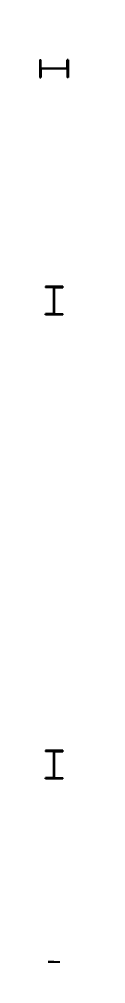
# Model space of a CAD drawing. Extents: x -150 to 68137, y 0 to 1132852.
# Drawn here: x 39856 to 40637, y 716221 to 732852 of the extents above; entities that cross this region are included whole.
import ezdxf
from ezdxf.enums import TextEntityAlignment as Align

# ---------------------------------------------------------------- set-up
doc = ezdxf.new("R2010")
doc.units = 0

msp = doc.modelspace()

# ---------------------------------------------------------------- linework, layer by layer
at = {"layer": 'C1'}
for p, q in [((39856, 732150), (39856, 731850)), ((39856, 732150), (39874, 732150)), ((39856, 732150, 3330), (39856, 731850, 3330)), ((39856, 732150, 3330), (39874, 732150, 3330)), ((39856, 732150, 6460), (39856, 731850, 6460)), ((39856, 732150, 6460), (39874, 732150, 6460)), ((39874, 732005.5), (39874, 732150)), ((39874, 732005.5, 3330), (39874, 732150, 3330)), ((39874, 732005.5, 6460), (39874, 732150, 6460)), ((40326, 732005.5), (40326, 732150)), ((40344, 732150), (40326, 732150)), ((40326, 732005.5, 3330), (40326, 732150, 3330)), ((40344, 732150, 3330), (40326, 732150, 3330)), ((40326, 732005.5, 6460), (40326, 732150, 6460)), ((40344, 732150, 6460), (40326, 732150, 6460)), ((40344, 732150), (40344, 731850)), ((40344, 732150, 3330), (40344, 731850, 3330)), ((40344, 732150, 6460), (40344, 731850, 6460)), ((40326, 732005.5), (39874, 732005.5)), ((39874, 732005.5), (39874, 732005.5)), ((39874, 732005.5), (39874, 732005.5)), ((39874, 732005.5), (39874, 732005.5)), ((40326, 732005.5, 3330), (39874, 732005.5, 3330)), ((39874, 732005.5, 3330), (39874, 732005.5, 3330)), ((39874, 732005.5, 3330), (39874, 732005.5, 3330)), ((39874, 732005.5, 3330), (39874, 732005.5, 3330)), ((40326, 732005.5, 6460), (39874, 732005.5, 6460)), ((39874, 732005.5, 6460), (39874, 732005.5, 6460)), ((39874, 732005.5, 6460), (39874, 732005.5, 6460)), ((39874, 732005.5, 6460), (39874, 732005.5, 6460)), ((40326, 731994.5), (39874, 731994.5)), ((39874, 731994.5), (39874, 731994.5)), ((39874, 731994.5), (39874, 731994.5)), ((39874, 731994.5), (39874, 731994.5)), ((39874, 731994.5), (39874, 731850)), ((40326, 731994.5, 3330), (39874, 731994.5, 3330)), ((39874, 731994.5, 3330), (39874, 731994.5, 3330)), ((39874, 731994.5, 3330), (39874, 731994.5, 3330)), ((39874, 731994.5, 3330), (39874, 731994.5, 3330)), ((39874, 731994.5, 3330), (39874, 731850, 3330)), ((40326, 731994.5, 6460), (39874, 731994.5, 6460)), ((39874, 731994.5, 6460), (39874, 731994.5, 6460)), ((39874, 731994.5, 6460), (39874, 731994.5, 6460)), ((39874, 731994.5, 6460), (39874, 731994.5, 6460)), ((39874, 731994.5, 6460), (39874, 731850, 6460)), ((40326, 732005.5), (40326, 732005.5)), ((40326, 732005.5), (40326, 732005.5)), ((40326, 732005.5), (40326, 732005.5)), ((40326, 732005.5, 3330), (40326, 732005.5, 3330)), ((40326, 732005.5, 3330), (40326, 732005.5, 3330)), ((40326, 732005.5, 3330), (40326, 732005.5, 3330)), ((40326, 732005.5, 6460), (40326, 732005.5, 6460)), ((40326, 732005.5, 6460), (40326, 732005.5, 6460)), ((40326, 732005.5, 6460), (40326, 732005.5, 6460)), ((40326, 731994.5), (40326, 731994.5)), ((40326, 731994.5), (40326, 731994.5)), ((40326, 731994.5), (40326, 731994.5)), ((40326, 731994.5), (40326, 731850)), ((40326, 731994.5, 3330), (40326, 731994.5, 3330)), ((40326, 731994.5, 3330), (40326, 731994.5, 3330)), ((40326, 731994.5, 3330), (40326, 731994.5, 3330)), ((40326, 731994.5, 3330), (40326, 731850, 3330)), ((40326, 731994.5, 6460), (40326, 731994.5, 6460)), ((40326, 731994.5, 6460), (40326, 731994.5, 6460)), ((40326, 731994.5, 6460), (40326, 731994.5, 6460)), ((40326, 731994.5, 6460), (40326, 731850, 6460)), ((39856, 731850), (39874, 731850)), ((39856, 731850, 3330), (39874, 731850, 3330)), ((39856, 731850, 6460), (39874, 731850, 6460)), ((40344, 731850), (40326, 731850)), ((40344, 731850, 3330), (40326, 731850, 3330)), ((40344, 731850, 6460), (40326, 731850, 6460)), ((40250, 728244), (39950, 728244)), ((39950, 728244), (39950, 728226)), ((40250, 728244, 3330), (39950, 728244, 3330)), ((39950, 728244, 3330), (39950, 728226, 3330)), ((40250, 728244, 6460), (39950, 728244, 6460)), ((39950, 728244, 6460), (39950, 728226, 6460)), ((40094.5, 728226), (39950, 728226)), ((40094.5, 728226, 3330), (39950, 728226, 3330)), ((40094.5, 728226, 6460), (39950, 728226, 6460)), ((40094.5, 727774), (40094.5, 728226)), ((40094.5, 728226), (40094.5, 728226)), ((40094.5, 728226), (40094.5, 728226)), ((40094.5, 728226), (40094.5, 728226)), ((40094.5, 727774, 3330), (40094.5, 728226, 3330)), ((40094.5, 728226, 3330), (40094.5, 728226, 3330)), ((40094.5, 728226, 3330), (40094.5, 728226, 3330)), ((40094.5, 728226, 3330), (40094.5, 728226, 3330)), ((40094.5, 727774, 6460), (40094.5, 728226, 6460)), ((40094.5, 728226, 6460), (40094.5, 728226, 6460)), ((40094.5, 728226, 6460), (40094.5, 728226, 6460)), ((40094.5, 728226, 6460), (40094.5, 728226, 6460)), ((40105.5, 727774), (40105.5, 728226)), ((40105.5, 728226), (40105.5, 728226)), ((40105.5, 728226), (40105.5, 728226)), ((40105.5, 728226), (40105.5, 728226)), ((40105.5, 728226), (40250, 728226)), ((40105.5, 727774, 3330), (40105.5, 728226, 3330)), ((40105.5, 728226, 3330), (40105.5, 728226, 3330)), ((40105.5, 728226, 3330), (40105.5, 728226, 3330)), ((40105.5, 728226, 3330), (40105.5, 728226, 3330)), ((40105.5, 728226, 3330), (40250, 728226, 3330)), ((40105.5, 727774, 6460), (40105.5, 728226, 6460)), ((40105.5, 728226, 6460), (40105.5, 728226, 6460)), ((40105.5, 728226, 6460), (40105.5, 728226, 6460)), ((40105.5, 728226, 6460), (40105.5, 728226, 6460)), ((40105.5, 728226, 6460), (40250, 728226, 6460)), ((40250, 728244), (40250, 728226)), ((40250, 728244, 3330), (40250, 728226, 3330)), ((40250, 728244, 6460), (40250, 728226, 6460)), ((40094.5, 727774), (39950, 727774)), ((39950, 727756), (39950, 727774)), ((40094.5, 727774, 3330), (39950, 727774, 3330)), ((39950, 727756, 3330), (39950, 727774, 3330)), ((40094.5, 727774, 6460), (39950, 727774, 6460)), ((39950, 727756, 6460), (39950, 727774, 6460)), ((40250, 727756), (39950, 727756)), ((40250, 727756, 3330), (39950, 727756, 3330)), ((40250, 727756, 6460), (39950, 727756, 6460)), ((40094.5, 727774), (40094.5, 727774)), ((40094.5, 727774), (40094.5, 727774)), ((40094.5, 727774), (40094.5, 727774)), ((40094.5, 727774, 3330), (40094.5, 727774, 3330)), ((40094.5, 727774, 3330), (40094.5, 727774, 3330)), ((40094.5, 727774, 3330), (40094.5, 727774, 3330)), ((40094.5, 727774, 6460), (40094.5, 727774, 6460)), ((40094.5, 727774, 6460), (40094.5, 727774, 6460)), ((40094.5, 727774, 6460), (40094.5, 727774, 6460)), ((40105.5, 727774), (40105.5, 727774)), ((40105.5, 727774), (40105.5, 727774)), ((40105.5, 727774), (40105.5, 727774)), ((40105.5, 727774), (40250, 727774)), ((40105.5, 727774, 3330), (40105.5, 727774, 3330)), ((40105.5, 727774, 3330), (40105.5, 727774, 3330)), ((40105.5, 727774, 3330), (40105.5, 727774, 3330)), ((40105.5, 727774, 3330), (40250, 727774, 3330)), ((40105.5, 727774, 6460), (40105.5, 727774, 6460)), ((40105.5, 727774, 6460), (40105.5, 727774, 6460)), ((40105.5, 727774, 6460), (40105.5, 727774, 6460)), ((40105.5, 727774, 6460), (40250, 727774, 6460)), ((40250, 727756), (40250, 727774)), ((40250, 727756, 3330), (40250, 727774, 3330)), ((40250, 727756, 6460), (40250, 727774, 6460)), ((40250, 720244), (39950, 720244)), ((39950, 720244), (39950, 720226)), ((40250, 720244, 3330), (39950, 720244, 3330)), ((39950, 720244, 3330), (39950, 720226, 3330)), ((40250, 720244, 6460), (39950, 720244, 6460)), ((39950, 720244, 6460), (39950, 720226, 6460)), ((40094.5, 720226), (39950, 720226)), ((40094.5, 720226, 3330), (39950, 720226, 3330)), ((40094.5, 720226, 6460), (39950, 720226, 6460)), ((40094.5, 719774), (40094.5, 720226)), ((40094.5, 720226), (40094.5, 720226)), ((40094.5, 720226), (40094.5, 720226)), ((40094.5, 720226), (40094.5, 720226)), ((40094.5, 719774, 3330), (40094.5, 720226, 3330)), ((40094.5, 720226, 3330), (40094.5, 720226, 3330)), ((40094.5, 720226, 3330), (40094.5, 720226, 3330)), ((40094.5, 720226, 3330), (40094.5, 720226, 3330)), ((40094.5, 719774, 6460), (40094.5, 720226, 6460)), ((40094.5, 720226, 6460), (40094.5, 720226, 6460)), ((40094.5, 720226, 6460), (40094.5, 720226, 6460)), ((40094.5, 720226, 6460), (40094.5, 720226, 6460)), ((40105.5, 719774), (40105.5, 720226)), ((40105.5, 720226), (40105.5, 720226)), ((40105.5, 720226), (40105.5, 720226)), ((40105.5, 720226), (40105.5, 720226)), ((40105.5, 720226), (40250, 720226)), ((40105.5, 719774, 3330), (40105.5, 720226, 3330)), ((40105.5, 720226, 3330), (40105.5, 720226, 3330)), ((40105.5, 720226, 3330), (40105.5, 720226, 3330)), ((40105.5, 720226, 3330), (40105.5, 720226, 3330)), ((40105.5, 720226, 3330), (40250, 720226, 3330)), ((40105.5, 719774, 6460), (40105.5, 720226, 6460)), ((40105.5, 720226, 6460), (40105.5, 720226, 6460)), ((40105.5, 720226, 6460), (40105.5, 720226, 6460)), ((40105.5, 720226, 6460), (40105.5, 720226, 6460)), ((40105.5, 720226, 6460), (40250, 720226, 6460)), ((40250, 720244), (40250, 720226)), ((40250, 720244, 3330), (40250, 720226, 3330)), ((40250, 720244, 6460), (40250, 720226, 6460)), ((40094.5, 719774), (39950, 719774)), ((39950, 719756), (39950, 719774)), ((40094.5, 719774, 3330), (39950, 719774, 3330)), ((39950, 719756, 3330), (39950, 719774, 3330)), ((40094.5, 719774, 6460), (39950, 719774, 6460)), ((39950, 719756, 6460), (39950, 719774, 6460)), ((40094.5, 719774), (40094.5, 719774)), ((40094.5, 719774), (40094.5, 719774)), ((40094.5, 719774), (40094.5, 719774)), ((40094.5, 719774, 3330), (40094.5, 719774, 3330)), ((40094.5, 719774, 3330), (40094.5, 719774, 3330)), ((40094.5, 719774, 3330), (40094.5, 719774, 3330)), ((40094.5, 719774, 6460), (40094.5, 719774, 6460)), ((40094.5, 719774, 6460), (40094.5, 719774, 6460)), ((40094.5, 719774, 6460), (40094.5, 719774, 6460)), ((40105.5, 719774), (40105.5, 719774)), ((40105.5, 719774), (40105.5, 719774)), ((40105.5, 719774), (40105.5, 719774)), ((40105.5, 719774), (40250, 719774)), ((40105.5, 719774, 3330), (40105.5, 719774, 3330)), ((40105.5, 719774, 3330), (40105.5, 719774, 3330)), ((40105.5, 719774, 3330), (40105.5, 719774, 3330)), ((40105.5, 719774, 3330), (40250, 719774, 3330)), ((40105.5, 719774, 6460), (40105.5, 719774, 6460)), ((40105.5, 719774, 6460), (40105.5, 719774, 6460)), ((40105.5, 719774, 6460), (40105.5, 719774, 6460)), ((40105.5, 719774, 6460), (40250, 719774, 6460)), ((40250, 719756), (40250, 719774)), ((40250, 719756, 3330), (40250, 719774, 3330)), ((40250, 719756, 6460), (40250, 719774, 6460)), ((40250, 719756), (39950, 719756)), ((40250, 719756, 3330), (39950, 719756, 3330)), ((40250, 719756, 6460), (39950, 719756, 6460))]:
    msp.add_line(p, q, dxfattribs=at)
at = {"layer": 'G42', "extrusion": (0, 1, 0)}
for p, q in [((40000, 720244, 3530), (40200, 720244, 3530)), ((40000, 720244, 3130), (40200, 720244, 3130)), ((40095.5, 720244, 3516), (40000, 720244, 3516)), ((40000, 720244, 3530), (40000, 720244, 3516)), ((40095.5, 720244, 3144), (40000, 720244, 3144)), ((40000, 720244, 3130), (40000, 720244, 3144)), ((40000, 720244, 6660), (40200, 720244, 6660)), ((40000, 720244, 6260), (40200, 720244, 6260)), ((40095.5, 720244, 6646), (40000, 720244, 6646)), ((40000, 720244, 6660), (40000, 720244, 6646)), ((40095.5, 720244, 6274), (40000, 720244, 6274)), ((40000, 720244, 6260), (40000, 720244, 6274)), ((40000, 720244, 9790), (40200, 720244, 9790)), ((40000, 720244, 9390), (40200, 720244, 9390)), ((40095.5, 720244, 9776), (40000, 720244, 9776)), ((40000, 720244, 9790), (40000, 720244, 9776)), ((40095.5, 720244, 9404), (40000, 720244, 9404)), ((40000, 720244, 9390), (40000, 720244, 9404)), ((40095.5, 720244, 3144), (40095.5, 720244, 3516)), ((40095.5, 720244, 3516), (40095.5, 720244, 3516)), ((40095.5, 720244, 3144), (40095.5, 720244, 3144)), ((40095.5, 720244, 3516), (40095.5, 720244, 3516)), ((40095.5, 720244, 3144), (40095.5, 720244, 3144)), ((40095.5, 720244, 3516), (40095.5, 720244, 3516)), ((40095.5, 720244, 3144), (40095.5, 720244, 3144)), ((40095.5, 720244, 6274), (40095.5, 720244, 6646)), ((40095.5, 720244, 6646), (40095.5, 720244, 6646)), ((40095.5, 720244, 6274), (40095.5, 720244, 6274)), ((40095.5, 720244, 6646), (40095.5, 720244, 6646)), ((40095.5, 720244, 6274), (40095.5, 720244, 6274)), ((40095.5, 720244, 6646), (40095.5, 720244, 6646)), ((40095.5, 720244, 6274), (40095.5, 720244, 6274)), ((40095.5, 720244, 9404), (40095.5, 720244, 9776)), ((40095.5, 720244, 9776), (40095.5, 720244, 9776)), ((40095.5, 720244, 9404), (40095.5, 720244, 9404)), ((40095.5, 720244, 9776), (40095.5, 720244, 9776)), ((40095.5, 720244, 9404), (40095.5, 720244, 9404)), ((40095.5, 720244, 9776), (40095.5, 720244, 9776)), ((40095.5, 720244, 9404), (40095.5, 720244, 9404)), ((40104.5, 720244, 3144), (40104.5, 720244, 3516)), ((40104.5, 720244, 3144), (40104.5, 720244, 3144)), ((40104.5, 720244, 3516), (40104.5, 720244, 3516)), ((40104.5, 720244, 3144), (40104.5, 720244, 3144)), ((40104.5, 720244, 3516), (40104.5, 720244, 3516)), ((40104.5, 720244, 3144), (40104.5, 720244, 3144)), ((40104.5, 720244, 3516), (40104.5, 720244, 3516)), ((40104.5, 720244, 3516), (40200, 720244, 3516)), ((40104.5, 720244, 3144), (40200, 720244, 3144)), ((40104.5, 720244, 6274), (40104.5, 720244, 6646)), ((40104.5, 720244, 6274), (40104.5, 720244, 6274)), ((40104.5, 720244, 6646), (40104.5, 720244, 6646)), ((40104.5, 720244, 6274), (40104.5, 720244, 6274)), ((40104.5, 720244, 6646), (40104.5, 720244, 6646)), ((40104.5, 720244, 6274), (40104.5, 720244, 6274)), ((40104.5, 720244, 6646), (40104.5, 720244, 6646)), ((40104.5, 720244, 6646), (40200, 720244, 6646)), ((40104.5, 720244, 6274), (40200, 720244, 6274)), ((40104.5, 720244, 9404), (40104.5, 720244, 9776)), ((40104.5, 720244, 9404), (40104.5, 720244, 9404)), ((40104.5, 720244, 9776), (40104.5, 720244, 9776)), ((40104.5, 720244, 9404), (40104.5, 720244, 9404)), ((40104.5, 720244, 9776), (40104.5, 720244, 9776)), ((40104.5, 720244, 9404), (40104.5, 720244, 9404)), ((40104.5, 720244, 9776), (40104.5, 720244, 9776)), ((40104.5, 720244, 9776), (40200, 720244, 9776)), ((40104.5, 720244, 9404), (40200, 720244, 9404)), ((40200, 720244, 3530), (40200, 720244, 3516)), ((40200, 720244, 3130), (40200, 720244, 3144)), ((40200, 720244, 6660), (40200, 720244, 6646)), ((40200, 720244, 6260), (40200, 720244, 6274)), ((40200, 720244, 9790), (40200, 720244, 9776)), ((40200, 720244, 9390), (40200, 720244, 9404))]:
    msp.add_line(p, q, dxfattribs=at)
at = {"layer": 'G43', "extrusion": (0, 1, 0)}
for p, q in [((40000, 728244, 3530), (40200, 728244, 3530)), ((40000, 728244, 3130), (40200, 728244, 3130)), ((40096, 728244, 3517), (40000, 728244, 3517)), ((40000, 728244, 3530), (40000, 728244, 3517)), ((40096, 728244, 3143), (40000, 728244, 3143)), ((40000, 728244, 3130), (40000, 728244, 3143)), ((40000, 728244, 6660), (40200, 728244, 6660)), ((40000, 728244, 6260), (40200, 728244, 6260)), ((40096, 728244, 6647), (40000, 728244, 6647)), ((40000, 728244, 6660), (40000, 728244, 6647)), ((40096, 728244, 6273), (40000, 728244, 6273)), ((40000, 728244, 6260), (40000, 728244, 6273)), ((40000, 728244, 9790), (40200, 728244, 9790)), ((40000, 728244, 9390), (40200, 728244, 9390)), ((40096, 728244, 9777), (40000, 728244, 9777)), ((40000, 728244, 9790), (40000, 728244, 9777)), ((40096, 728244, 9403), (40000, 728244, 9403)), ((40000, 728244, 9390), (40000, 728244, 9403)), ((40096, 728244, 3143), (40096, 728244, 3517)), ((40096, 728244, 3517), (40096, 728244, 3517)), ((40096, 728244, 3143), (40096, 728244, 3143)), ((40096, 728244, 3517), (40096, 728244, 3517)), ((40096, 728244, 3143), (40096, 728244, 3143)), ((40096, 728244, 3517), (40096, 728244, 3517)), ((40096, 728244, 3143), (40096, 728244, 3143)), ((40096, 728244, 6273), (40096, 728244, 6647)), ((40096, 728244, 6647), (40096, 728244, 6647)), ((40096, 728244, 6273), (40096, 728244, 6273)), ((40096, 728244, 6647), (40096, 728244, 6647)), ((40096, 728244, 6273), (40096, 728244, 6273)), ((40096, 728244, 6647), (40096, 728244, 6647)), ((40096, 728244, 6273), (40096, 728244, 6273)), ((40096, 728244, 9403), (40096, 728244, 9777)), ((40096, 728244, 9777), (40096, 728244, 9777)), ((40096, 728244, 9403), (40096, 728244, 9403)), ((40096, 728244, 9777), (40096, 728244, 9777)), ((40096, 728244, 9403), (40096, 728244, 9403)), ((40096, 728244, 9777), (40096, 728244, 9777)), ((40096, 728244, 9403), (40096, 728244, 9403)), ((40104, 728244, 3143), (40104, 728244, 3517)), ((40104, 728244, 3143), (40104, 728244, 3143)), ((40104, 728244, 3517), (40104, 728244, 3517)), ((40104, 728244, 3143), (40104, 728244, 3143)), ((40104, 728244, 3517), (40104, 728244, 3517)), ((40104, 728244, 3143), (40104, 728244, 3143)), ((40104, 728244, 3517), (40104, 728244, 3517)), ((40104, 728244, 3517), (40200, 728244, 3517)), ((40104, 728244, 3143), (40200, 728244, 3143)), ((40104, 728244, 6273), (40104, 728244, 6647)), ((40104, 728244, 6273), (40104, 728244, 6273)), ((40104, 728244, 6647), (40104, 728244, 6647)), ((40104, 728244, 6273), (40104, 728244, 6273)), ((40104, 728244, 6647), (40104, 728244, 6647)), ((40104, 728244, 6273), (40104, 728244, 6273)), ((40104, 728244, 6647), (40104, 728244, 6647)), ((40104, 728244, 6647), (40200, 728244, 6647)), ((40104, 728244, 6273), (40200, 728244, 6273)), ((40104, 728244, 9403), (40104, 728244, 9777)), ((40104, 728244, 9403), (40104, 728244, 9403)), ((40104, 728244, 9777), (40104, 728244, 9777)), ((40104, 728244, 9403), (40104, 728244, 9403)), ((40104, 728244, 9777), (40104, 728244, 9777)), ((40104, 728244, 9403), (40104, 728244, 9403)), ((40104, 728244, 9777), (40104, 728244, 9777)), ((40104, 728244, 9777), (40200, 728244, 9777)), ((40104, 728244, 9403), (40200, 728244, 9403)), ((40200, 728244, 3530), (40200, 728244, 3517)), ((40200, 728244, 3130), (40200, 728244, 3143)), ((40200, 728244, 6660), (40200, 728244, 6647)), ((40200, 728244, 6260), (40200, 728244, 6273)), ((40200, 728244, 9790), (40200, 728244, 9777)), ((40200, 728244, 9390), (40200, 728244, 9403)), ((40000, 716600, 3530), (40200, 716600, 3530)), ((40000, 716600, 3130), (40200, 716600, 3130)), ((40096, 716600, 3517), (40000, 716600, 3517)), ((40000, 716600, 3530), (40000, 716600, 3517)), ((40096, 716600, 3143), (40000, 716600, 3143)), ((40000, 716600, 3130), (40000, 716600, 3143)), ((40000, 716600, 6660), (40200, 716600, 6660)), ((40000, 716600, 6260), (40200, 716600, 6260)), ((40096, 716600, 6647), (40000, 716600, 6647)), ((40000, 716600, 6660), (40000, 716600, 6647)), ((40096, 716600, 6273), (40000, 716600, 6273)), ((40000, 716600, 6260), (40000, 716600, 6273)), ((40000, 716600, 9790), (40200, 716600, 9790)), ((40000, 716600, 9390), (40200, 716600, 9390)), ((40096, 716600, 9777), (40000, 716600, 9777)), ((40000, 716600, 9790), (40000, 716600, 9777)), ((40096, 716600, 9403), (40000, 716600, 9403)), ((40000, 716600, 9390), (40000, 716600, 9403)), ((40096, 716600, 3143), (40096, 716600, 3517)), ((40096, 716600, 3517), (40096, 716600, 3517)), ((40096, 716600, 3143), (40096, 716600, 3143)), ((40096, 716600, 3517), (40096, 716600, 3517)), ((40096, 716600, 3143), (40096, 716600, 3143)), ((40096, 716600, 3517), (40096, 716600, 3517)), ((40096, 716600, 3143), (40096, 716600, 3143)), ((40096, 716600, 6273), (40096, 716600, 6647)), ((40096, 716600, 6647), (40096, 716600, 6647)), ((40096, 716600, 6273), (40096, 716600, 6273)), ((40096, 716600, 6647), (40096, 716600, 6647)), ((40096, 716600, 6273), (40096, 716600, 6273)), ((40096, 716600, 6647), (40096, 716600, 6647)), ((40096, 716600, 6273), (40096, 716600, 6273)), ((40096, 716600, 9403), (40096, 716600, 9777)), ((40096, 716600, 9777), (40096, 716600, 9777)), ((40096, 716600, 9403), (40096, 716600, 9403)), ((40096, 716600, 9777), (40096, 716600, 9777)), ((40096, 716600, 9403), (40096, 716600, 9403)), ((40096, 716600, 9777), (40096, 716600, 9777)), ((40096, 716600, 9403), (40096, 716600, 9403)), ((40104, 716600, 3143), (40104, 716600, 3517)), ((40104, 716600, 3143), (40104, 716600, 3143)), ((40104, 716600, 3517), (40104, 716600, 3517)), ((40104, 716600, 3143), (40104, 716600, 3143)), ((40104, 716600, 3517), (40104, 716600, 3517)), ((40104, 716600, 3143), (40104, 716600, 3143)), ((40104, 716600, 3517), (40104, 716600, 3517)), ((40104, 716600, 3517), (40200, 716600, 3517)), ((40104, 716600, 3143), (40200, 716600, 3143)), ((40104, 716600, 6273), (40104, 716600, 6647)), ((40104, 716600, 6273), (40104, 716600, 6273)), ((40104, 716600, 6647), (40104, 716600, 6647)), ((40104, 716600, 6273), (40104, 716600, 6273)), ((40104, 716600, 6647), (40104, 716600, 6647)), ((40104, 716600, 6273), (40104, 716600, 6273)), ((40104, 716600, 6647), (40104, 716600, 6647)), ((40104, 716600, 6647), (40200, 716600, 6647)), ((40104, 716600, 6273), (40200, 716600, 6273)), ((40104, 716600, 9403), (40104, 716600, 9777)), ((40104, 716600, 9403), (40104, 716600, 9403)), ((40104, 716600, 9777), (40104, 716600, 9777)), ((40104, 716600, 9403), (40104, 716600, 9403)), ((40104, 716600, 9777), (40104, 716600, 9777)), ((40104, 716600, 9403), (40104, 716600, 9403)), ((40104, 716600, 9777), (40104, 716600, 9777)), ((40104, 716600, 9777), (40200, 716600, 9777)), ((40104, 716600, 9403), (40200, 716600, 9403)), ((40200, 716600, 3530), (40200, 716600, 3517)), ((40200, 716600, 3130), (40200, 716600, 3143)), ((40200, 716600, 6660), (40200, 716600, 6647)), ((40200, 716600, 6260), (40200, 716600, 6273)), ((40200, 716600, 9790), (40200, 716600, 9777)), ((40200, 716600, 9390), (40200, 716600, 9403))]:
    msp.add_line(p, q, dxfattribs=at)

# ---------------------------------------------------------------- texts
at = {"layer": 'C1', "extrusion": (-1, 0, 0)}
for p in [(-732536.8, 1665, -40636.8), (-732536.8, 4895, -40636.8), (-732536.8, 8025, -40636.8), (-728536.8, 1665, -40636.8), (-728536.8, 4895, -40636.8), (-728536.8, 8025, -40636.8), (-720536.8, 1665, -40636.8), (-720536.8, 4895, -40636.8), (-720536.8, 8025, -40636.8), (-716536.8, 1665, -40636.8), (-716536.8, 4895, -40636.8), (-716536.8, 8025, -40636.8)]:
    msp.add_text('C1', height=400, dxfattribs=at).set_placement(p, align=Align.BOTTOM_CENTER)
at = {"layer": 'G42', "extrusion": (-1, 0, 0)}
for p in [(-724440, 3330, -40540), (-724440, 6460, -40540), (-724440, 9590, -40540)]:
    msp.add_text('G42', height=400, dxfattribs=at).set_placement(p, align=Align.BOTTOM_CENTER)
at = {"layer": 'G43', "extrusion": (-1, 0, 0)}
for p in [(-730440, 3330, -40540), (-730440, 6460, -40540), (-730440, 9590, -40540), (-718440, 3330, -40540), (-718440, 6460, -40540), (-718440, 9590, -40540)]:
    msp.add_text('G43', height=400, dxfattribs=at).set_placement(p, align=Align.BOTTOM_CENTER)

doc.saveas('drawing.dxf')
